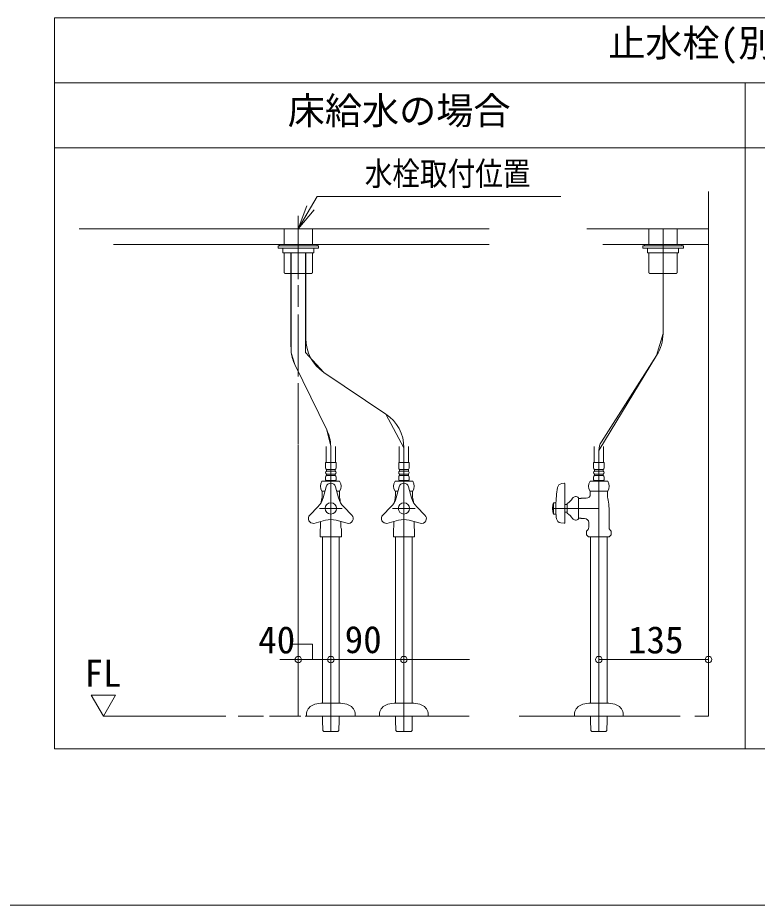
# Model space of a CAD drawing. Units: millimetres, scale not verified. Extents: x -1002 to 1012, y -687 to 676.
# Drawn here: x -43.5 to 354.8, y -687.1 to -209 of the extents above; entities that cross this region are included whole.
import ezdxf
from ezdxf.enums import TextEntityAlignment as Align

# ---------------------------------------------------------------- set-up
doc = ezdxf.new("R2010")
doc.units = ezdxf.units.MM
doc.header["$LTSCALE"] = 5
doc.layers.add('F-0', color=7, linetype='Continuous', lineweight=15)
doc.styles.add('ＭＳ ゴシック', font='')
doc.styles.get('ＭＳ ゴシック').set_extended_font_data('MS Gothic')

msp = doc.modelspace()

# ---------------------------------------------------------------- linework, layer by layer
at = {"layer": 'F-0', "lineweight": 18}
for p, q in [((-23.643, -602.798), (-23.643, -209.048)), ((-23.643, -209.048), (720.107, -209.048)), ((-23.643, -244.048), (720.107, -244.048)), ((348.232, -602.798), (348.232, -244.048)), ((348.232, -602.798), (-23.643, -602.798))]:
    msp.add_line(p, q, dxfattribs=at)
at = {"layer": 'F-0'}
for p, q in [((-23.643, -279.048), (348.232, -279.048)), ((348.232, -279.048), (720.107, -279.048)), ((107.607, -322.798), (117.71, -305.298)), ((117.71, -305.298), (248.96, -305.298)), ((328.544, -302.673), (328.544, -585.298)), ((107.607, -322.798), (112.275, -310.338)), ((107.607, -322.798), (114.169, -311.431)), ((107.607, -322.798), (116.063, -312.525)), ((107.607, -315.77), (107.607, -349.792)), ((-10.518, -322.798), (8.25, -322.798)), ((210.419, -322.798), (8.042, -322.798)), ((99.95, -322.798), (99.95, -331.11)), ((115.263, -331.11), (115.263, -322.798)), ((262.919, -322.798), (328.544, -322.798)), ((328.544, -322.798), (272.006, -322.798)), ((296.388, -331.11), (296.388, -322.798)), ((304.044, -379.114), (304.044, -322.798)), ((304.044, -379.114), (304.044, -322.798)), ((311.7, -322.798), (311.7, -331.11)), ((210.419, -331.11), (8.051, -331.11)), ((8.321, -331.11), (210.419, -331.11)), ((96.669, -331.985), (96.669, -333.079)), ((118.544, -331.985), (96.669, -331.985)), ((96.669, -333.079), (118.544, -333.079)), ((97.544, -331.11), (117.669, -331.11)), ((97.544, -331.985), (97.544, -331.11)), ((117.669, -331.985), (97.544, -331.985)), ((115.919, -333.079), (99.294, -333.079)), ((99.294, -333.079), (99.294, -335.704)), ((115.919, -335.704), (115.919, -333.079)), ((117.669, -331.11), (117.669, -331.985)), ((118.544, -333.079), (118.544, -331.985)), ((118.544, -332.642), (118.544, -333.079)), ((293.107, -333.079), (293.107, -331.985)), ((293.107, -331.985), (314.982, -331.985)), ((293.107, -332.642), (293.107, -333.079)), ((314.982, -333.079), (293.107, -333.079)), ((293.982, -331.11), (293.982, -331.985)), ((314.107, -331.11), (293.982, -331.11)), ((293.982, -331.985), (314.107, -331.985)), ((295.732, -333.079), (312.357, -333.079)), ((295.732, -335.704), (295.732, -333.079)), ((312.357, -333.079), (312.357, -335.704)), ((314.107, -331.985), (314.107, -331.11)), ((314.982, -331.985), (314.982, -333.079)), ((99.294, -335.704), (115.919, -335.704)), ((99.95, -335.704), (99.95, -346.379)), ((103.535, -386.238), (103.535, -335.704)), ((103.778, -335.444), (103.778, -389.491)), ((111.435, -335.704), (111.435, -389.354)), ((111.678, -381.88), (111.678, -335.704)), ((115.263, -346.379), (115.263, -335.704)), ((312.357, -335.704), (295.732, -335.704)), ((296.388, -346.379), (296.388, -335.704)), ((311.7, -335.704), (311.7, -346.379)), ((100.278, -346.707), (99.95, -346.379)), ((100.388, -346.817), (100.278, -346.707)), ((100.388, -346.817), (114.432, -346.817)), ((114.432, -346.817), (114.825, -346.817)), ((114.935, -346.707), (114.825, -346.817)), ((115.263, -346.379), (114.935, -346.707)), ((296.388, -346.379), (296.716, -346.707)), ((296.716, -346.707), (296.825, -346.817)), ((297.219, -346.817), (296.825, -346.817)), ((311.263, -346.817), (297.219, -346.817)), ((311.263, -346.817), (311.372, -346.707)), ((311.372, -346.707), (311.7, -346.379)), ((107.607, -353.086), (107.607, -364.753)), ((107.607, -368.871), (107.607, -402.363)), ((105.74, -395.809), (103.778, -389.491)), ((121.359, -400.041), (111.435, -389.354)), ((269.482, -442.096), (300.596, -390.903)), ((105.74, -395.809), (122.902, -431.084)), ((105.74, -395.809), (122.902, -431.084)), ((121.359, -400.041), (154.8, -422.493)), ((154.8, -422.493), (121.359, -400.041)), ((107.607, -405.795), (107.607, -438.842)), ((164.482, -440.655), (154.8, -422.493)), ((125.09, -439.803), (122.902, -431.084)), ((107.607, -439.313), (107.607, -457.953)), ((122.591, -439.917), (122.591, -448.667)), ((125.107, -440.655), (125.107, -448.667)), ((125.107, -440.655), (125.107, -473.298)), ((127.622, -448.667), (127.622, -439.917)), ((161.966, -439.917), (161.966, -448.667)), ((164.482, -440.655), (164.482, -448.667)), ((164.482, -440.655), (164.482, -473.298)), ((166.997, -448.667), (166.997, -439.917)), ((266.966, -448.667), (266.966, -439.917)), ((269.482, -442.096), (269.482, -448.667)), ((269.482, -442.096), (269.482, -593.5)), ((271.997, -439.917), (271.997, -448.667)), ((107.607, -445.365), (107.607, -562.047)), ((127.907, -448.667), (122.307, -448.667)), ((122.307, -448.667), (122.307, -451.62)), ((125.107, -448.667), (125.107, -593.5)), ((127.907, -451.62), (127.907, -448.667)), ((167.282, -448.667), (161.682, -448.667)), ((161.682, -448.667), (161.682, -451.62)), ((164.482, -448.667), (164.482, -593.5)), ((167.282, -451.62), (167.282, -448.667)), ((266.682, -448.667), (272.282, -448.667)), ((266.682, -451.62), (266.682, -448.667)), ((269.482, -448.667), (269.482, -473.298)), ((272.282, -448.667), (272.282, -451.62)), ((122.7, -452.385), (127.513, -452.385)), ((122.7, -453.26), (122.7, -452.385)), ((127.513, -453.26), (122.7, -453.26)), ((127.513, -452.385), (127.513, -453.26)), ((162.075, -452.385), (166.888, -452.385)), ((162.075, -453.26), (162.075, -452.385)), ((166.888, -453.26), (162.075, -453.26)), ((166.888, -452.385), (166.888, -453.26)), ((271.888, -452.385), (267.075, -452.385)), ((267.075, -452.385), (267.075, -453.26)), ((267.075, -453.26), (271.888, -453.26)), ((271.888, -453.26), (271.888, -452.385)), ((120.351, -458.729), (129.862, -458.729)), ((122.307, -456.432), (122.307, -457.854)), ((122.7, -454.792), (127.513, -454.792)), ((122.7, -455.667), (122.7, -454.792)), ((127.513, -455.667), (122.7, -455.667)), ((122.744, -458.292), (127.469, -458.292)), ((127.513, -454.792), (127.513, -455.667)), ((127.907, -457.854), (127.907, -456.432)), ((159.726, -458.729), (169.237, -458.729)), ((161.682, -456.432), (161.682, -457.854)), ((162.075, -454.792), (166.888, -454.792)), ((162.075, -455.667), (162.075, -454.792)), ((166.888, -455.667), (162.075, -455.667)), ((162.119, -458.292), (166.844, -458.292)), ((166.888, -454.792), (166.888, -455.667)), ((167.282, -457.854), (167.282, -456.432)), ((274.237, -458.729), (264.726, -458.729)), ((266.682, -457.854), (266.682, -456.432)), ((271.888, -454.792), (267.075, -454.792)), ((267.075, -454.792), (267.075, -455.667)), ((267.075, -455.667), (271.888, -455.667)), ((271.844, -458.292), (267.119, -458.292)), ((271.888, -455.667), (271.888, -454.792)), ((272.282, -456.432), (272.282, -457.854)), ((122.571, -461.681), (120.974, -467.643)), ((127.642, -461.681), (129.24, -467.643)), ((161.946, -461.681), (160.349, -467.643)), ((167.017, -461.681), (168.615, -467.643)), ((249.451, -459.968), (250.857, -459.77)), ((251.107, -481.14), (251.107, -459.987)), ((107.607, -463.76), (107.607, -562.649)), ((121.92, -464.11), (120.351, -464.11)), ((120.513, -464.11), (120.513, -464.991)), ((120.513, -464.11), (121.021, -464.11)), ((120.513, -464.991), (120.513, -465.642)), ((121.92, -464.11), (121.021, -464.11)), ((129.192, -464.11), (128.293, -464.11)), ((129.862, -464.11), (128.293, -464.11)), ((129.7, -464.991), (129.7, -465.642)), ((159.726, -464.11), (160.396, -464.11)), ((159.888, -464.11), (159.888, -464.991)), ((159.888, -464.991), (159.888, -465.642)), ((161.295, -464.11), (160.396, -464.11)), ((168.567, -464.11), (167.668, -464.11)), ((169.237, -464.11), (167.668, -464.11)), ((258.544, -467.579), (258.544, -479.016)), ((258.544, -468.048), (259.2, -468.048)), ((259.2, -468.048), (259.816, -468.048)), ((264.726, -464.11), (274.237, -464.11)), ((264.888, -464.11), (264.888, -464.991)), ((265.396, -464.11), (264.888, -464.11)), ((264.888, -464.991), (264.888, -465.642)), ((265.396, -464.11), (273.567, -464.11)), ((274.075, -464.11), (273.567, -464.11)), ((274.075, -464.11), (274.075, -464.991)), ((274.075, -464.991), (274.075, -465.642)), ((113.778, -476.911), (118.143, -472.546)), ((136.435, -476.911), (132.07, -472.546)), ((153.153, -476.911), (157.518, -472.546)), ((175.81, -476.911), (171.445, -472.546)), ((244.982, -470.235), (244.864, -470.673)), ((244.982, -476.36), (244.982, -470.235)), ((246.294, -470.235), (244.982, -470.235)), ((246.294, -470.235), (246.294, -476.36)), ((246.294, -471.548), (246.294, -475.048)), ((252.419, -471.22), (251.107, -471.22)), ((252.419, -475.923), (252.419, -470.673)), ((131.198, -473.298), (119.015, -473.298)), ((131.198, -473.298), (119.311, -473.298)), ((125.107, -473.298), (125.107, -593.5)), ((170.573, -473.298), (158.39, -473.298)), ((170.573, -473.298), (158.39, -473.298)), ((164.482, -473.298), (164.482, -593.5)), ((269.482, -473.298), (244.544, -473.298)), ((269.482, -473.298), (244.544, -473.298)), ((251.107, -475.376), (252.419, -475.376)), ((269.482, -593.5), (269.482, -473.298)), ((274.95, -473.298), (274.95, -483.543)), ((115.981, -481.391), (122.276, -479.705)), ((119.638, -480.412), (119.638, -483.543)), ((133.899, -481.302), (127.937, -479.705)), ((130.575, -483.543), (130.575, -480.412)), ((155.356, -481.391), (161.651, -479.705)), ((159.013, -480.412), (159.013, -483.543)), ((173.274, -481.302), (167.312, -479.705)), ((169.95, -483.543), (169.95, -480.412)), ((248.937, -481.087), (250.857, -481.357)), ((259.2, -478.548), (258.544, -478.548)), ((259.816, -478.548), (259.2, -478.548)), ((264.013, -480.954), (264.013, -483.543)), ((262.914, -485.548), (263.372, -485.09)), ((262.914, -485.548), (262.914, -487.621)), ((275.591, -485.09), (276.049, -485.548)), ((276.049, -487.621), (276.049, -485.548)), ((276.049, -487.621), (276.049, -485.548)), ((119.528, -488.61), (119.419, -488.501)), ((119.528, -488.61), (120.523, -488.61)), ((130.685, -488.61), (120.523, -488.61)), ((120.6, -578.298), (120.6, -488.61)), ((129.613, -488.61), (129.613, -578.298)), ((158.903, -488.61), (158.794, -488.501)), ((158.903, -488.61), (159.898, -488.61)), ((170.06, -488.61), (159.898, -488.61)), ((159.975, -578.298), (159.975, -488.61)), ((168.988, -488.61), (168.988, -578.298)), ((262.914, -487.621), (263.903, -488.61)), ((263.903, -488.61), (275.06, -488.61)), ((264.975, -488.61), (264.975, -578.298)), ((273.988, -578.298), (273.988, -488.61)), ((275.06, -488.61), (276.049, -487.621)), ((97.616, -554.762), (199.74, -554.762)), ((269.482, -554.762), (328.541, -554.762)), ((107.607, -562.649), (107.607, -574.301)), ((107.607, -565.478), (107.607, -572.049)), ((-3.956, -573.931), (9.169, -573.931)), ((2.607, -585.298), (-3.956, -573.931)), ((9.169, -573.931), (2.607, -585.298)), ((107.607, -574.485), (107.607, -585.298)), ((107.607, -574.991), (107.607, -585.298)), ((130.446, -578.298), (119.767, -578.298)), ((169.821, -578.298), (159.142, -578.298)), ((264.142, -578.298), (274.821, -578.298)), ((2.607, -585.298), (68.639, -585.298)), ((75.28, -585.298), (88.8, -585.298)), ((92.12, -585.298), (109.021, -585.298)), ((111.205, -585.298), (199.561, -585.298)), ((111.982, -584.423), (111.982, -585.298)), ((138.232, -585.298), (111.982, -585.298)), ((120.6, -586.453), (120.6, -585.299)), ((120.624, -587.375), (120.6, -586.453)), ((129.613, -586.453), (129.589, -587.375)), ((129.613, -585.299), (129.613, -586.453)), ((138.232, -585.298), (138.232, -584.423)), ((151.357, -584.423), (151.357, -585.298)), ((177.607, -585.298), (151.357, -585.298)), ((159.975, -586.453), (159.975, -585.299)), ((159.999, -587.375), (159.975, -586.453)), ((168.988, -586.453), (168.964, -587.375)), ((168.988, -585.299), (168.988, -586.453)), ((177.607, -585.298), (177.607, -584.423)), ((226.64, -585.298), (313.32, -585.298)), ((256.357, -585.298), (256.357, -584.423)), ((256.357, -585.298), (282.607, -585.298)), ((264.975, -585.298), (264.975, -586.453)), ((264.975, -586.453), (264.999, -587.375)), ((264.999, -587.375), (265.12, -592.993)), ((273.843, -592.993), (273.964, -587.375)), ((273.964, -587.375), (273.988, -586.453)), ((273.988, -586.453), (273.988, -585.298)), ((282.607, -584.423), (282.607, -585.298)), ((321.105, -585.298), (321.16, -585.298)), ((121.281, -593.5), (121.388, -593.5)), ((121.281, -593.5), (121.281, -593.5)), ((121.388, -593.5), (128.825, -593.5)), ((128.825, -593.5), (128.932, -593.5)), ((128.932, -593.5), (128.932, -593.5)), ((160.656, -593.5), (160.763, -593.5)), ((160.656, -593.5), (160.656, -593.5)), ((160.763, -593.5), (168.2, -593.5)), ((168.2, -593.5), (168.307, -593.5)), ((168.307, -593.5), (168.307, -593.5)), ((265.12, -592.993), (265.656, -593.5)), ((273.2, -593.5), (265.763, -593.5)), ((273.307, -593.5), (273.843, -592.993)), ((-1002.086, -687.064), (1002.034, -687.064))]:
    msp.add_line(p, q, dxfattribs=at)
at = {"layer": 'F-0', "lineweight": 18}
msp.add_lwpolyline([(720.107, -209.048), (720.107, -602.798), (348.232, -602.798)], dxfattribs=at)
at = {"layer": 'F-0'}
for points in [[(321.16, -585.298), (328.544, -585.298), (328.544, -302.673)], [(271.542, -331.11), (328.544, -331.11), (272.054, -331.11)], [(114.825, -346.817), (114.782, -346.817), (106.732, -346.817)], [(296.825, -346.817), (296.869, -346.817), (304.919, -346.817)], [(270.861, -437.38), (300.596, -390.903), (304.044, -379.114)], [(122.7, -458.292), (122.482, -458.51), (122.482, -458.729)], [(127.732, -458.729), (127.732, -458.51), (127.513, -458.292)], [(162.075, -458.292), (161.857, -458.51), (161.857, -458.729)], [(167.107, -458.729), (167.107, -458.51), (166.888, -458.292)], [(266.857, -458.729), (266.857, -458.51), (267.075, -458.292)], [(271.888, -458.292), (272.107, -458.51), (272.107, -458.729)], [(129.192, -464.11), (129.7, -464.11), (129.7, -464.991)], [(168.567, -464.11), (169.075, -464.11), (169.075, -464.991), (169.075, -465.642)], [(259.816, -468.048), (260.035, -467.829), (262.7, -467.829)], [(244.864, -475.923), (244.982, -476.36), (246.294, -476.36)], [(259.816, -478.548), (260.035, -478.767), (261.825, -478.767)], [(119.419, -484.497), (119.419, -487.621), (119.419, -488.501)], [(130.794, -484.497), (130.794, -488.501), (130.685, -488.61)], [(158.794, -484.497), (158.794, -487.621), (158.794, -488.501)], [(170.169, -484.497), (170.169, -488.501), (170.06, -488.61)], [(115.162, -554.642), (115.162, -546.37), (104.4, -546.37)], [(121.281, -593.5), (120.745, -592.993), (120.624, -587.375)], [(129.589, -587.375), (129.468, -592.993), (128.932, -593.5)], [(160.656, -593.5), (160.12, -592.993), (159.999, -587.375)], [(168.964, -587.375), (168.843, -592.993), (168.307, -593.5)], [(265.763, -593.5), (265.656, -593.5), (265.656, -593.5)], [(273.307, -593.5), (273.307, -593.5), (273.2, -593.5)]]:
    msp.add_lwpolyline(points, dxfattribs=at)
for centre, radius in [((125.107, -473.298), 3.062), ((164.482, -473.298), 3.062), ((107.607, -554.762), 1.75), ((107.607, -554.762), 1.75), ((125.107, -554.762), 1.75), ((125.107, -554.762), 1.75), ((164.482, -554.762), 1.75), ((164.482, -554.762), 1.75), ((269.482, -554.762), 1.75), ((269.482, -554.762), 1.75), ((328.541, -554.762), 1.75), ((328.541, -554.762), 1.75), ((328.541, -554.762), 1.75)]:
    msp.add_circle(centre, radius, dxfattribs=at)
for centre, radius, start, end in [((133.553, -381.88), 21.875, 180, 236.12262), ((282.169, -379.114), 21.875, 327.39011, 0), ((125.41, -386.238), 21.875, 188.55163, 205.94376), ((142.607, -440.655), 21.875, 0, 56.12262), ((103.232, -440.655), 21.875, 2.23046, 25.94376), ((278.232, -442.096), 8.75, 147.39011, 180), ((103.232, -440.655), 21.875, 0, 2.23046), ((123.248, -451.62), 0.941, 180, 234.43222), ((123.248, -454.026), 0.941, 125.56778, 234.43222), ((126.965, -451.62), 0.941, 305.56778, 0), ((126.965, -454.026), 0.941, 305.56778, 54.43222), ((162.623, -451.62), 0.941, 180, 234.43222), ((162.623, -454.026), 0.941, 125.56778, 234.43222), ((166.34, -451.62), 0.941, 305.56778, 0), ((166.34, -454.026), 0.941, 305.56778, 54.43222), ((267.623, -451.62), 0.941, 180, 234.43222), ((267.623, -454.026), 0.941, 125.56778, 234.43222), ((271.34, -451.62), 0.941, 305.56778, 0), ((271.34, -454.026), 0.941, 305.56778, 54.43222), ((124.341, -461.42), 4.812, 146.00705, 213.99295), ((122.744, -457.854), 0.438, 180, 270), ((123.248, -456.432), 0.941, 125.56778, 180), ((127.469, -457.854), 0.438, 270, 0), ((126.965, -456.432), 0.941, 0, 54.43222), ((125.872, -461.42), 4.812, 326.00705, 33.99295), ((163.716, -461.42), 4.812, 146.00705, 213.99295), ((162.119, -457.854), 0.438, 180, 270), ((162.623, -456.432), 0.941, 125.56778, 180), ((166.844, -457.854), 0.438, 270, 0), ((166.34, -456.432), 0.941, 0, 54.43222), ((165.247, -461.42), 4.812, 326.00705, 33.99295), ((268.716, -461.42), 4.812, 146.00705, 213.99295), ((267.623, -456.432), 0.941, 125.56778, 180), ((267.119, -457.854), 0.438, 180, 270), ((271.844, -457.854), 0.438, 270, 0), ((271.34, -456.432), 0.941, 0, 54.43222), ((270.247, -461.42), 4.812, 326.00705, 33.99295), ((125.107, -462.36), 2.625, 15, 165), ((164.482, -462.36), 2.625, 15, 165), ((311.919, -473.298), 65.648, 170.1971, 178.47247), ((249.816, -462.568), 2.625, 98, 170.1971), ((250.888, -459.987), 0.219, 0, 98), ((110.409, -464.812), 10.938, 315, 345), ((106.267, -465.642), 14.246, 346.9604, 0), ((139.804, -464.812), 10.938, 195, 225), ((143.946, -465.642), 14.246, 180, 193.0396), ((149.784, -464.812), 10.938, 315, 345), ((145.642, -465.642), 14.246, 346.9604, 0), ((179.179, -464.812), 10.938, 195, 225), ((183.321, -465.642), 14.246, 180, 193.0396), ((246.554, -461.964), 10.5, 303.95919, 326.04081), ((257.013, -469.142), 2.188, 45.573, 143.1301), ((262.7, -465.642), 2.188, 270, 0), ((288.321, -465.642), 14.246, 180, 193.0396), ((139.325, -473.298), 19.688, 166.9604, 171.25756), ((110.888, -473.298), 19.688, 8.74244, 13.0396), ((178.7, -473.298), 19.688, 166.9604, 171.25756), ((150.263, -473.298), 19.688, 8.74244, 13.0396), ((255.482, -473.298), 10.938, 166.70293, 180), ((255.482, -473.298), 10.938, 166.11346, 166.70293), ((255.263, -473.298), 19.688, 0, 13.0396), ((115.634, -478.767), 2.625, 135, 277.52424), ((134.579, -478.767), 2.625, 255, 45), ((155.009, -478.767), 2.625, 135, 277.52424), ((173.954, -478.767), 2.625, 255, 45), ((255.482, -473.298), 10.938, 180, 193.29707), ((255.482, -473.298), 10.938, 193.29707, 193.88654), ((279.068, -473.457), 32.812, 182.77864, 189.59149), ((246.554, -484.632), 10.5, 33.95919, 56.04081), ((125.107, -490.27), 10.938, 75, 105), ((164.482, -490.27), 10.938, 75, 105), ((249.302, -478.487), 2.625, 189.59149, 261.99591), ((250.888, -481.14), 0.219, 261.99591, 0), ((257.013, -477.454), 2.188, 216.8699, 314.427), ((261.825, -480.954), 2.188, 0, 90), ((117.45, -483.543), 2.188, 334.15807, 0), ((132.763, -483.543), 2.188, 180, 205.84193), ((156.825, -483.543), 2.188, 334.15807, 0), ((172.138, -483.543), 2.188, 180, 205.84193), ((261.825, -483.543), 2.188, 315, 0), ((277.138, -483.543), 2.188, 180, 225), ((119.767, -589.235), 10.938, 90, 113.55646), ((130.446, -589.235), 10.938, 66.44354, 90), ((159.142, -589.235), 10.938, 90, 113.55646), ((169.821, -589.235), 10.938, 66.44354, 90), ((264.142, -589.235), 10.938, 90, 113.55646), ((274.821, -589.235), 10.938, 66.44354, 90), ((117.669, -584.423), 5.688, 113.55646, 180), ((132.544, -584.423), 5.688, 0, 66.44354), ((157.044, -584.423), 5.688, 113.55646, 180), ((171.919, -584.423), 5.688, 0, 66.44354), ((262.044, -584.423), 5.688, 113.55646, 180), ((276.919, -584.423), 5.688, 0, 66.44354)]:
    msp.add_arc(centre, radius, start, end, dxfattribs=at)

# ---------------------------------------------------------------- texts
at = {"layer": 'F-0', "style": 'ＭＳ ゴシック'}
for s, p in [('止水栓(別途手配)参考位置', (274.551, -234.364)), ('床給水の場合', (101.911, -270.821)), ('40', (85.99, -555.811)), ('90', (132.574, -555.667)), ('135', (285.151, -555.811)), ('FL', (-7.596, -573.817))]:
    msp.add_text(s, height=14.66, dxfattribs=at).set_placement(p, align=Align.BOTTOM_LEFT)
at = {"layer": 'F-0', "style": 'ＭＳ ゴシック', "width": 0.85}
msp.add_text('水栓取付位置', height=12.83, dxfattribs=at).set_placement((143.377, -303.265), align=Align.BOTTOM_LEFT)

doc.saveas('drawing.dxf')
